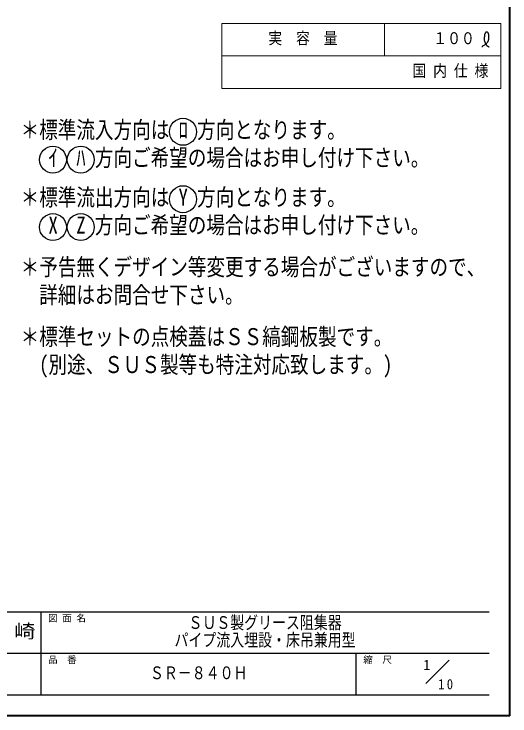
# Model space of a CAD drawing. Units: millimetres at full size, sheet at 1:10; details may follow other scales. Extents: x -2126 to 1924, y -1326 to 1484.
# Drawn here: x 856 to 1924, y -1326 to 184 of the extents above; entities that cross this region are included whole.
import ezdxf
from ezdxf.enums import TextEntityAlignment as Align

# ---------------------------------------------------------------- set-up
doc = ezdxf.new("R2010")
doc.units = ezdxf.units.MM
doc.header["$LTSCALE"] = 10
doc.layers.add('0-0_ﾚｲﾔ1', color=4, linetype='Continuous', lineweight=9)
doc.layers.add('0-8_ﾚｲﾔ9', color=7, linetype='Continuous')
doc.styles.add('ＭＳ ゴシック', font='')
doc.styles.get('ＭＳ ゴシック').set_extended_font_data('MS Gothic')

msp = doc.modelspace()

# ---------------------------------------------------------------- linework, layer by layer
at = {"layer": '0-0_ﾚｲﾔ1', "color": 1, "lineweight": 40}
for q in [(1923.78, 1484.05), (-2126.22, -1325.95)]:
    msp.add_line((1923.78, -1325.95), q, dxfattribs=at)
at = {"layer": '0-0_ﾚｲﾔ1', "color": 3, "lineweight": 18}
for p, q in [((1303.78, 164.05), (1903.78, 164.05)), ((1303.78, 164.05), (1303.78, 24.05)), ((1653.78, 164.05), (1653.78, 94.05)), ((1903.78, 164.05), (1903.78, 24.05)), ((1303.78, 94.05), (1903.78, 94.05)), ((1303.78, 24.05), (1903.78, 24.05))]:
    msp.add_line(p, q, dxfattribs=at)
at = {"layer": '0-0_ﾚｲﾔ1', "color": 6, "lineweight": 25}
for p, q in [((1878.78, -1102.38), (-101.22, -1102.38)), ((914.5, -1280.95), (914.5, -1102.38)), ((1878.78, -1191.67), (646.64, -1191.67)), ((1593.07, -1280.95), (1593.07, -1191.67)), ((1878.78, -1280.95), (-101.22, -1280.95))]:
    msp.add_line(p, q, dxfattribs=at)
at = {"layer": '0-0_ﾚｲﾔ1', "color": 7, "lineweight": 18}
msp.add_line((1742.56, -1256.46), (1793.07, -1205.95), dxfattribs=at)
at = {"layer": '0-0_ﾚｲﾔ1', "color": 5, "lineweight": 25}
for points in [[(1863.49, 114.04), (1864.3, 114.51), (1865.71, 115.33), (1867.1, 116.16), (1868.46, 117.03), (1869.81, 117.95), (1871.11, 118.92), (1871.85, 119.52), (1872.39, 119.99), (1873.29, 120.82), (1874.15, 121.71), (1874.95, 122.64), (1875.67, 123.62), (1876.32, 124.65), (1876.64, 125.28), (1876.88, 125.79), (1877.24, 126.69), (1877.53, 127.61), (1877.77, 128.55), (1877.96, 129.51), (1878.09, 130.47), (1878.15, 131.03), (1878.19, 131.61), (1878.24, 132.61), (1878.25, 133.6), (1878.23, 134.6), (1878.2, 135.6), (1878.17, 136.61), (1878.15, 137.2), (1878.13, 137.82), (1878.09, 138.89), (1878.01, 139.95), (1877.84, 141), (1877.56, 142), (1877.12, 142.97), (1876.78, 143.5), (1876.56, 143.79), (1876.14, 144.25), (1875.68, 144.67), (1875.17, 145.01)], [(1875.17, 145.01), (1874.64, 145.26), (1874.09, 145.4), (1873.77, 145.42), (1873.5, 145.4), (1873.04, 145.3), (1872.59, 145.13), (1872.16, 144.89), (1871.75, 144.59), (1871.37, 144.26), (1871.16, 144.05), (1870.88, 143.73), (1870.44, 143.13), (1870.08, 142.51), (1869.79, 141.85), (1869.54, 141.17), (1869.34, 140.48), (1869.24, 140.08), (1869.13, 139.57), (1868.98, 138.69), (1868.85, 137.8), (1868.76, 136.91), (1868.67, 136.01), (1868.6, 135.12), (1868.56, 134.6), (1868.51, 133.97), (1868.42, 132.9), (1868.34, 131.83), (1868.3, 130.76), (1868.3, 129.69), (1868.36, 128.63), (1868.42, 128.02), (1868.5, 127.49), (1868.68, 126.58), (1868.91, 125.67), (1869.19, 124.78), (1869.51, 123.9), (1869.85, 123.03), (1870.07, 122.54), (1870.23, 122.18)], [(1870.23, 122.18), (1870.51, 121.57), (1870.81, 120.96), (1871.12, 120.36), (1871.44, 119.77), (1871.78, 119.18), (1871.98, 118.84), (1872.23, 118.44), (1872.67, 117.76), (1873.14, 117.11), (1873.64, 116.49), (1874.18, 115.91), (1874.77, 115.4), (1875.14, 115.14), (1875.45, 114.94), (1876.01, 114.64), (1876.6, 114.37), (1877.21, 114.14), (1877.83, 113.93), (1878.47, 113.74), (1878.84, 113.63)]]:
    msp.add_lwpolyline(points, dxfattribs=at)
for centre in [(1219.95, -69.29), (939.95, -129.29), (999.95, -129.29), (1219.95, -214.29), (939.95, -274.29), (999.95, -274.29)]:
    msp.add_circle(centre, 29, dxfattribs=at)

# ---------------------------------------------------------------- texts
at = {"layer": '0-0_ﾚｲﾔ1', "color": 7, "style": 'ＭＳ ゴシック'}
for s, height, width, p in [('実\u3000容\u3000量', 25.66, 0.85, (1403.78, 111.55)), ('１００', 25.66, 0.85, (1758.78, 111.55)), ('国 内 仕 様', 25.66, 0.85, (1713.78, 41.55)), ('＊標準流入方向は ﾛ 方向となります。', 36.66, 0.8, (870.45, -94.29)), (' ｲ  ﾊ 方向ご希望の場合はお申し付け下さい。', 36.66, 0.8, (910.45, -154.29)), ('＊標準流出方向は Y 方向となります。', 36.66, 0.8, (870.45, -239.29)), (' X  Z 方向ご希望の場合はお申し付け下さい。', 36.66, 0.8, (910.45, -299.29)), ('＊予告無くデザイン等変更する場合がございますので、', 36.66, 0.8, (870.45, -389.29)), ('詳細はお問合せ下さい。', 36.66, 0.8, (910.45, -449.29)), ('＊標準セットの点検蓋はＳＳ縞鋼板製です。', 36.66, 0.8, (870.45, -539.29)), ('(別途、ＳＵＳ製等も特注対応致します。)', 36.66, 0.8, (910.45, -599.29)), ('ＳＵＳ製グリース阻集器', 27.49, 0.8, (1231.64, -1147.03)), ('千\u3000崎', 29.33, 1.15, (764.5, -1167.03)), ('ＳＲ－８４０Ｈ', 27.49, 0.8, (1148.78, -1255.06))]:
    msp.add_text(s, height=height, dxfattribs=dict(at, width=width)).set_placement(p, align=Align.BOTTOM_LEFT)
for s, height, p in [('図 面 名', 14.66, (929.5, -1127.38)), ('品\u3000番', 14.66, (929.5, -1216.67)), ('縮\u3000尺', 14.66, (1608.07, -1216.67)), ('1', 21.99, (1737.48, -1233.48))]:
    msp.add_text(s, height=height, dxfattribs=at).set_placement(p, align=Align.BOTTOM_LEFT)
at = {"layer": '0-0_ﾚｲﾔ1', "color": 7, "insert": (1769.45, -1268.86), "char_height": 21.99, "attachment_point": 7, "style": 'ＭＳ ゴシック'}
msp.add_mtext('\\T1.36;\\W0.9;10', dxfattribs=at)
at = {"layer": '0-8_ﾚｲﾔ9', "style": 'ＭＳ ゴシック', "width": 0.8}
msp.add_text('パイプ流入埋設・床吊兼用型', height=27.49, dxfattribs=at).set_placement((1201.64, -1184.53), align=Align.BOTTOM_LEFT)

doc.saveas('drawing.dxf')
